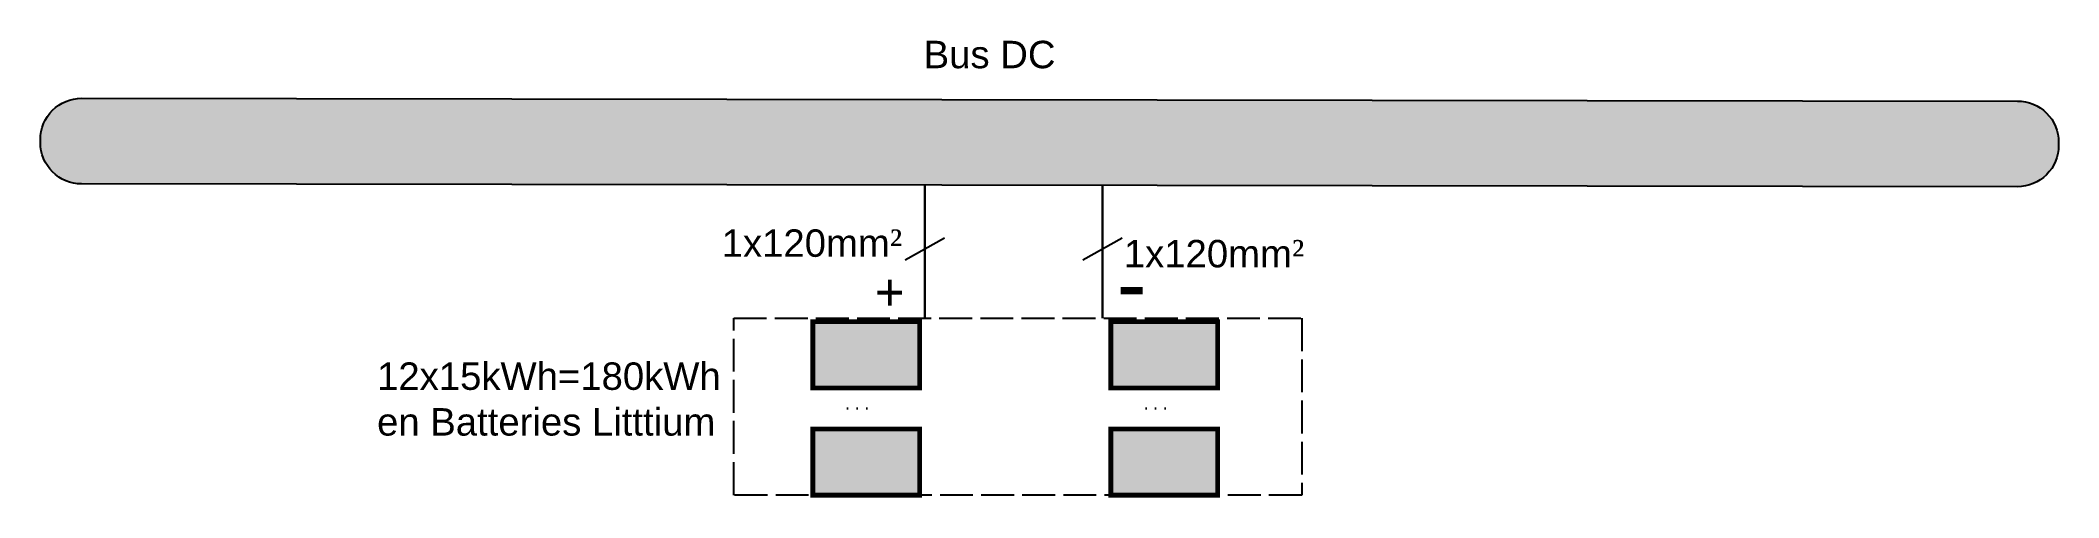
# Model space of a CAD drawing. Header units: millimetres. Extents: x 3151 to 3298, y 1569 to 1603.
import ezdxf

# ---------------------------------------------------------------- set-up
doc = ezdxf.new("R2010")
doc.units = ezdxf.units.MM
doc.linetypes.add('ACAD_ISO02W100', pattern=[15, 12, -3])
doc.linetypes.add('ACAD_ISO07W100', pattern=[3, 0, -3])
doc.styles.get("Standard").update_dxf_attribs({"font": 'arial.ttf'})

msp = doc.modelspace()

# ---------------------------------------------------------------- hatches: boundary and pattern name
h = msp.add_hatch(color=256)
h.set_gradient(color1=(248, 215, 49), color2=(0, 0, 255))
h.paths.add_polyline_path([(3295.37, 1598.34), (3154.08, 1598.54, 0.4265), (3151.08, 1595.41, 0.4265), (3154.08, 1592.29), (3295.37, 1592.09, 0.4265), (3298.37, 1595.22, 0.4265)])
h = msp.add_hatch(color=256)
h.set_gradient(color1=(128, 128, 128), color2=(128, 128, 128), tint=1)
h.paths.add_polyline_path([(3237, 1577.42), (3237, 1582.25), (3229.2, 1582.25), (3229.2, 1577.42)])
h.paths.add_polyline_path([(3237, 1569.61), (3237, 1574.43), (3229.2, 1574.43), (3229.2, 1569.61)])
h.paths.add_polyline_path([(3207.45, 1574.43), (3207.45, 1569.61), (3215.25, 1569.61), (3215.25, 1574.43)])
h = msp.add_hatch(color=256)
h.set_gradient(color1=(128, 128, 128), color2=(128, 128, 128), tint=1)
h.paths.add_polyline_path([(3207.45, 1582.25), (3207.45, 1577.42), (3215.25, 1577.42), (3215.25, 1582.25)])

# ---------------------------------------------------------------- linework, layer by layer
at = {"lineweight": 30}
for p, q in [((3215.63, 1582.5), (3215.63, 1592.2)), ((3228.59, 1582.5), (3228.59, 1592.18))]:
    msp.add_line(p, q, dxfattribs=at)
for p, q in [((3214.2, 1586.77), (3217.06, 1588.37)), ((3227.16, 1586.77), (3230.02, 1588.37))]:
    msp.add_line(p, q)
at = {"linetype": 'ACAD_ISO07W100', "lineweight": 30, "ltscale": 0.2}
for p, q in [((3209.94, 1575.93), (3211.75, 1575.93)), ((3231.72, 1575.93), (3233.53, 1575.93))]:
    msp.add_line(p, q, dxfattribs=at)
msp.add_lwpolyline([(3154.08, 1598.54), (3295.37, 1598.34, -0.414214), (3298.37, 1595.34), (3298.37, 1595.09, -0.414214), (3295.37, 1592.09), (3154.08, 1592.29, -0.414214), (3151.08, 1595.29), (3151.08, 1595.54, -0.414214)], format="xyb", close=True)
at = {"linetype": 'ACAD_ISO02W100', "ltscale": 0.2}
msp.add_lwpolyline([(3201.68, 1582.5), (3243.14, 1582.5), (3243.14, 1569.61), (3201.68, 1569.61)], close=True, dxfattribs=at)
at = {"const_width": 0.35}
for points in [[(3207.45, 1577.42), (3215.25, 1577.42), (3215.25, 1582.25), (3207.45, 1582.25), (3207.45, 1577.42)], [(3229.2, 1577.42), (3237, 1577.42), (3237, 1582.25), (3229.2, 1582.25), (3229.2, 1577.42)], [(3207.45, 1569.6), (3215.25, 1569.6), (3215.25, 1574.43), (3207.45, 1574.43), (3207.45, 1569.6)], [(3229.2, 1569.6), (3237, 1569.6), (3237, 1574.43), (3229.2, 1574.43), (3229.2, 1569.6)]]:
    msp.add_lwpolyline(points, dxfattribs=at)

# ---------------------------------------------------------------- texts
at = {"attachment_point": 1}
for s, width, gutter_width, insert, char_height in [('Bus DC', 85.0259, 7.53, (3215.54, 1602.73), 2), ('\\pxqc;1x120mm{\\A1;\\fTimes New Roman|b0|i0|c0|p18;²}', 14.1934, 7.16, (3200.29, 1588.98), 2), ('\\pxqc;1x120mm{\\A1;\\fTimes New Roman|b0|i0|c0|p18;²}', 14.1934, 7.16, (3229.64, 1588.21), 2), ('\\pxqc;+', 26.1504, 13.2, (3199.99, 1585.73), 2.64), ('\\pxqc;-', 46.7977, 23.62, (3207.32, 1587.41), 4.725), ('12x15kWh=180kWh\\Pen Batteries Litttium', 46.2722, 4.92, (3175.65, 1579.28), 2)]:
    msp.add_mtext_dynamic_manual_height_columns(s, width=width, gutter_width=gutter_width, heights=[0], dxfattribs=dict(at, insert=insert, char_height=char_height))

doc.saveas('drawing.dxf')
